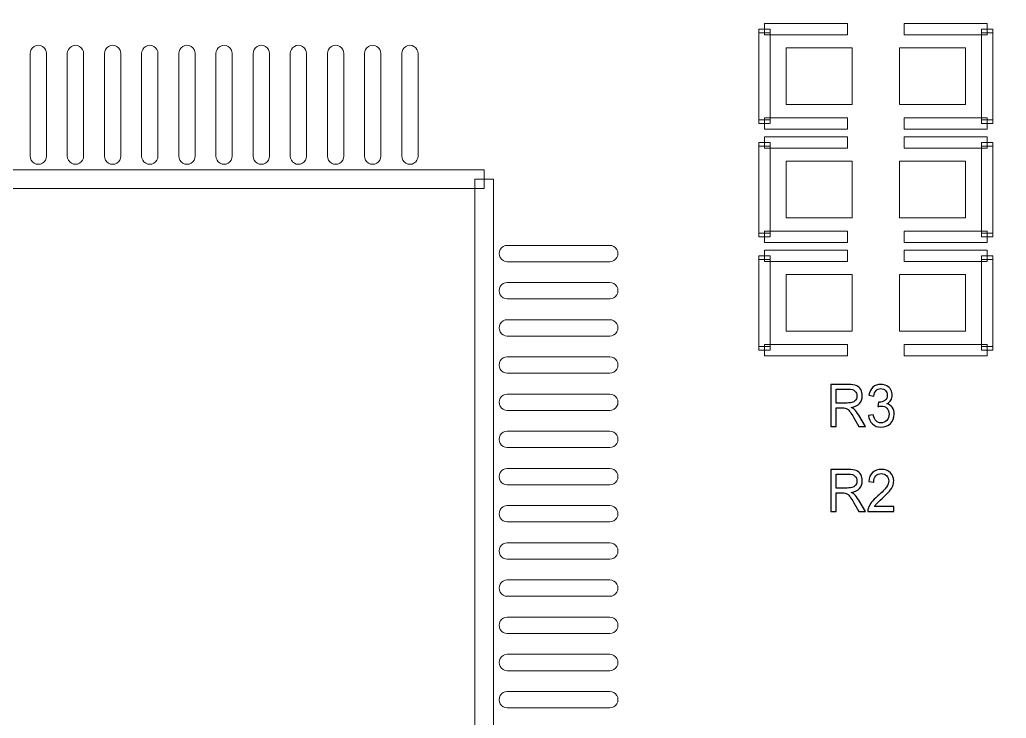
# Model space of a CAD drawing. Header units: millimetres. Extents: x -29.3 to 38.7, y -13.5 to 48.8.
# Drawn here: x -5.94 to 7.33, y 11.86 to 21.26 of the extents above; entities that cross this region are included whole.
import ezdxf

# ---------------------------------------------------------------- set-up
doc = ezdxf.new("R2010")
doc.units = ezdxf.units.MM
doc.header["$MEASUREMENT"] = 0
for name, color, linetype in [('BG_OUTLINE', 7, 'Continuous'), ('PG_SILKSCREEN_TOP', 7, 'Continuous'), ('PIN_TOP', 7, 'Continuous'), ('RD_SILKSCREEN_TOP', 7, 'Continuous')]:
    doc.layers.add(name, color=color, linetype=linetype)

msp = doc.modelspace()

# ---------------------------------------------------------------- linework, layer by layer
at = {"layer": 'BG_OUTLINE', "lineweight": 9}
msp.add_open_spline([(-29.3483, -13.5394), (-29.3483, -13.5394), (18.625, -13.5394), (18.625, -13.5394), (18.625, -13.5394), (18.625, -13.5394), (18.8256, -13.5394), (18.8256, -13.5394), (18.8256, -13.5394), (19.4323, -13.539), (20.014, -13.2977), (20.4427, -12.8684), (20.4427, -12.8684), (20.8714, -12.4392), (21.112, -11.8601), (21.1116, -11.2534), (21.1116, -11.2534), (21.1116, -11.2534), (21.1116, 35.2286), (21.1116, 35.2286), (21.1116, 35.2286), (21.1112, 35.8353), (20.8699, 36.4169), (20.4406, 36.8456), (20.4406, 36.8456), (20.0114, 37.2744), (19.4323, 37.515), (18.8256, 37.5146), (18.8256, 37.5146), (18.8256, 37.5146), (-29.3483, 37.5146), (-29.3483, 37.5146), (-29.3483, 37.5146), (-29.3483, 37.5146), (-29.3483, -13.5394), (-29.3483, -13.5394)], degree=3, knots=[0, 0, 0, 0, 0.1111111, 0.1111111, 0.1111111, 0.1111111, 0.2222222, 0.2222222, 0.2222222, 0.2222222, 0.3333333, 0.3333333, 0.3333333, 0.3333333, 0.4444444, 0.4444444, 0.4444444, 0.4444444, 0.5555556, 0.5555556, 0.5555556, 0.5555556, 0.6666667, 0.6666667, 0.6666667, 0.6666667, 0.7777778, 0.7777778, 0.7777778, 0.7777778, 0.8888889, 0.8888889, 0.8888889, 0.8888889, 1, 1, 1, 1], dxfattribs=at)
at = {"layer": 'PG_SILKSCREEN_TOP', "lineweight": 9}
for points in [[(4.1543, 21.0783), (4.1543, 21.0783), (4.0019, 21.0783), (4.0019, 21.0783), (4.0019, 21.0783), (4.0019, 21.0783), (4.0019, 21.1291), (4.0019, 21.1291), (4.0019, 21.1291), (4.0019, 21.1291), (4.1543, 21.1291), (4.1543, 21.1291), (4.1543, 21.1291), (4.1543, 21.1291), (4.1543, 21.0783), (4.1543, 21.0783)], [(4.0781, 21.0529), (4.0781, 21.0529), (4.0781, 21.2053), (4.0781, 21.2053), (4.0781, 21.2053), (4.0781, 21.2053), (5.1957, 21.2053), (5.1957, 21.2053), (5.1957, 21.2053), (5.1957, 21.2053), (5.1957, 21.0529), (5.1957, 21.0529), (5.1957, 21.0529), (5.1957, 21.0529), (4.0781, 21.0529), (4.0781, 21.0529)], [(7.0753, 21.2053), (7.0753, 21.2053), (7.0753, 21.0529), (7.0753, 21.0529), (7.0753, 21.0529), (7.0753, 21.0529), (5.9577, 21.0529), (5.9577, 21.0529), (5.9577, 21.0529), (5.9577, 21.0529), (5.9577, 21.2053), (5.9577, 21.2053), (5.9577, 21.2053), (5.9577, 21.2053), (7.0753, 21.2053), (7.0753, 21.2053)], [(7.1515, 21.0783), (7.1515, 21.0783), (6.9991, 21.0783), (6.9991, 21.0783), (6.9991, 21.0783), (6.9991, 21.0783), (6.9991, 21.1291), (6.9991, 21.1291), (6.9991, 21.1291), (6.9991, 21.1291), (7.1515, 21.1291), (7.1515, 21.1291), (7.1515, 21.1291), (7.1515, 21.1291), (7.1515, 21.0783), (7.1515, 21.0783)], [(4.1543, 19.9099), (4.1543, 19.9099), (4.0019, 19.9099), (4.0019, 19.9099), (4.0019, 19.9099), (4.0019, 19.9099), (4.0019, 21.0783), (4.0019, 21.0783), (4.0019, 21.0783), (4.0019, 21.0783), (4.1543, 21.0783), (4.1543, 21.0783), (4.1543, 21.0783), (4.1543, 21.0783), (4.1543, 19.9099), (4.1543, 19.9099)], [(7.1515, 19.9099), (7.1515, 19.9099), (6.9991, 19.9099), (6.9991, 19.9099), (6.9991, 19.9099), (6.9991, 19.9099), (6.9991, 21.0783), (6.9991, 21.0783), (6.9991, 21.0783), (6.9991, 21.0783), (7.1515, 21.0783), (7.1515, 21.0783), (7.1515, 21.0783), (7.1515, 21.0783), (7.1515, 19.9099), (7.1515, 19.9099)], [(5.1957, 19.9353), (5.1957, 19.9353), (5.1957, 19.7829), (5.1957, 19.7829), (5.1957, 19.7829), (5.1957, 19.7829), (4.0781, 19.7829), (4.0781, 19.7829), (4.0781, 19.7829), (4.0781, 19.7829), (4.0781, 19.9353), (4.0781, 19.9353), (4.0781, 19.9353), (4.0781, 19.9353), (5.1957, 19.9353), (5.1957, 19.9353)], [(5.9577, 19.7829), (5.9577, 19.7829), (5.9577, 19.9353), (5.9577, 19.9353), (5.9577, 19.9353), (5.9577, 19.9353), (7.0753, 19.9353), (7.0753, 19.9353), (7.0753, 19.9353), (7.0753, 19.9353), (7.0753, 19.7829), (7.0753, 19.7829), (7.0753, 19.7829), (7.0753, 19.7829), (5.9577, 19.7829), (5.9577, 19.7829)], [(4.1543, 19.8591), (4.1543, 19.8591), (4.0019, 19.8591), (4.0019, 19.8591), (4.0019, 19.8591), (4.0019, 19.8591), (4.0019, 19.9099), (4.0019, 19.9099), (4.0019, 19.9099), (4.0019, 19.9099), (4.1543, 19.9099), (4.1543, 19.9099), (4.1543, 19.9099), (4.1543, 19.9099), (4.1543, 19.8591), (4.1543, 19.8591)], [(7.1515, 19.8591), (7.1515, 19.8591), (6.9991, 19.8591), (6.9991, 19.8591), (6.9991, 19.8591), (6.9991, 19.8591), (6.9991, 19.9099), (6.9991, 19.9099), (6.9991, 19.9099), (6.9991, 19.9099), (7.1515, 19.9099), (7.1515, 19.9099), (7.1515, 19.9099), (7.1515, 19.9099), (7.1515, 19.8591), (7.1515, 19.8591)], [(4.0781, 19.5289), (4.0781, 19.5289), (4.0781, 19.6813), (4.0781, 19.6813), (4.0781, 19.6813), (4.0781, 19.6813), (5.1957, 19.6813), (5.1957, 19.6813), (5.1957, 19.6813), (5.1957, 19.6813), (5.1957, 19.5289), (5.1957, 19.5289), (5.1957, 19.5289), (5.1957, 19.5289), (4.0781, 19.5289), (4.0781, 19.5289)], [(7.0753, 19.6813), (7.0753, 19.6813), (7.0753, 19.5289), (7.0753, 19.5289), (7.0753, 19.5289), (7.0753, 19.5289), (5.9577, 19.5289), (5.9577, 19.5289), (5.9577, 19.5289), (5.9577, 19.5289), (5.9577, 19.6813), (5.9577, 19.6813), (5.9577, 19.6813), (5.9577, 19.6813), (7.0753, 19.6813), (7.0753, 19.6813)], [(4.1543, 19.5543), (4.1543, 19.5543), (4.0019, 19.5543), (4.0019, 19.5543), (4.0019, 19.5543), (4.0019, 19.5543), (4.0019, 19.6051), (4.0019, 19.6051), (4.0019, 19.6051), (4.0019, 19.6051), (4.1543, 19.6051), (4.1543, 19.6051), (4.1543, 19.6051), (4.1543, 19.6051), (4.1543, 19.5543), (4.1543, 19.5543)], [(4.1543, 18.3859), (4.1543, 18.3859), (4.0019, 18.3859), (4.0019, 18.3859), (4.0019, 18.3859), (4.0019, 18.3859), (4.0019, 19.5543), (4.0019, 19.5543), (4.0019, 19.5543), (4.0019, 19.5543), (4.1543, 19.5543), (4.1543, 19.5543), (4.1543, 19.5543), (4.1543, 19.5543), (4.1543, 18.3859), (4.1543, 18.3859)], [(7.1515, 19.5543), (7.1515, 19.5543), (6.9991, 19.5543), (6.9991, 19.5543), (6.9991, 19.5543), (6.9991, 19.5543), (6.9991, 19.6051), (6.9991, 19.6051), (6.9991, 19.6051), (6.9991, 19.6051), (7.1515, 19.6051), (7.1515, 19.6051), (7.1515, 19.6051), (7.1515, 19.6051), (7.1515, 19.5543), (7.1515, 19.5543)], [(7.1515, 18.3859), (7.1515, 18.3859), (6.9991, 18.3859), (6.9991, 18.3859), (6.9991, 18.3859), (6.9991, 18.3859), (6.9991, 19.5543), (6.9991, 19.5543), (6.9991, 19.5543), (6.9991, 19.5543), (7.1515, 19.5543), (7.1515, 19.5543), (7.1515, 19.5543), (7.1515, 19.5543), (7.1515, 18.3859), (7.1515, 18.3859)], [(-13.6915, 18.985), (-13.6915, 18.985), (-13.6915, 19.239), (-13.6915, 19.239), (-13.6915, 19.239), (-13.6915, 19.239), (0.3085, 19.239), (0.3085, 19.239), (0.3085, 19.239), (0.3085, 19.239), (0.3085, 18.985), (0.3085, 18.985), (0.3085, 18.985), (0.3085, 18.985), (-13.6915, 18.985), (-13.6915, 18.985)], [(0.1815, 19.112), (0.1815, 19.112), (0.4355, 19.112), (0.4355, 19.112), (0.4355, 19.112), (0.4355, 19.112), (0.4355, 5.1121), (0.4355, 5.1121), (0.4355, 5.1121), (0.4355, 5.1121), (0.1815, 5.1121), (0.1815, 5.1121), (0.1815, 5.1121), (0.1815, 5.1121), (0.1815, 19.112), (0.1815, 19.112)], [(4.1543, 18.3351), (4.1543, 18.3351), (4.0019, 18.3351), (4.0019, 18.3351), (4.0019, 18.3351), (4.0019, 18.3351), (4.0019, 18.3859), (4.0019, 18.3859), (4.0019, 18.3859), (4.0019, 18.3859), (4.1543, 18.3859), (4.1543, 18.3859), (4.1543, 18.3859), (4.1543, 18.3859), (4.1543, 18.3351), (4.1543, 18.3351)], [(5.1957, 18.4113), (5.1957, 18.4113), (5.1957, 18.2589), (5.1957, 18.2589), (5.1957, 18.2589), (5.1957, 18.2589), (4.0781, 18.2589), (4.0781, 18.2589), (4.0781, 18.2589), (4.0781, 18.2589), (4.0781, 18.4113), (4.0781, 18.4113), (4.0781, 18.4113), (4.0781, 18.4113), (5.1957, 18.4113), (5.1957, 18.4113)], [(5.9577, 18.2589), (5.9577, 18.2589), (5.9577, 18.4113), (5.9577, 18.4113), (5.9577, 18.4113), (5.9577, 18.4113), (7.0753, 18.4113), (7.0753, 18.4113), (7.0753, 18.4113), (7.0753, 18.4113), (7.0753, 18.2589), (7.0753, 18.2589), (7.0753, 18.2589), (7.0753, 18.2589), (5.9577, 18.2589), (5.9577, 18.2589)], [(7.1515, 18.3351), (7.1515, 18.3351), (6.9991, 18.3351), (6.9991, 18.3351), (6.9991, 18.3351), (6.9991, 18.3351), (6.9991, 18.3859), (6.9991, 18.3859), (6.9991, 18.3859), (6.9991, 18.3859), (7.1515, 18.3859), (7.1515, 18.3859), (7.1515, 18.3859), (7.1515, 18.3859), (7.1515, 18.3351), (7.1515, 18.3351)], [(4.1543, 18.0303), (4.1543, 18.0303), (4.0019, 18.0303), (4.0019, 18.0303), (4.0019, 18.0303), (4.0019, 18.0303), (4.0019, 18.0811), (4.0019, 18.0811), (4.0019, 18.0811), (4.0019, 18.0811), (4.1543, 18.0811), (4.1543, 18.0811), (4.1543, 18.0811), (4.1543, 18.0811), (4.1543, 18.0303), (4.1543, 18.0303)], [(4.0781, 18.0049), (4.0781, 18.0049), (4.0781, 18.1573), (4.0781, 18.1573), (4.0781, 18.1573), (4.0781, 18.1573), (5.1957, 18.1573), (5.1957, 18.1573), (5.1957, 18.1573), (5.1957, 18.1573), (5.1957, 18.0049), (5.1957, 18.0049), (5.1957, 18.0049), (5.1957, 18.0049), (4.0781, 18.0049), (4.0781, 18.0049)], [(7.0753, 18.1573), (7.0753, 18.1573), (7.0753, 18.0049), (7.0753, 18.0049), (7.0753, 18.0049), (7.0753, 18.0049), (5.9577, 18.0049), (5.9577, 18.0049), (5.9577, 18.0049), (5.9577, 18.0049), (5.9577, 18.1573), (5.9577, 18.1573), (5.9577, 18.1573), (5.9577, 18.1573), (7.0753, 18.1573), (7.0753, 18.1573)], [(7.1515, 18.0303), (7.1515, 18.0303), (6.9991, 18.0303), (6.9991, 18.0303), (6.9991, 18.0303), (6.9991, 18.0303), (6.9991, 18.0811), (6.9991, 18.0811), (6.9991, 18.0811), (6.9991, 18.0811), (7.1515, 18.0811), (7.1515, 18.0811), (7.1515, 18.0811), (7.1515, 18.0811), (7.1515, 18.0303), (7.1515, 18.0303)], [(4.1543, 16.8619), (4.1543, 16.8619), (4.0019, 16.8619), (4.0019, 16.8619), (4.0019, 16.8619), (4.0019, 16.8619), (4.0019, 18.0303), (4.0019, 18.0303), (4.0019, 18.0303), (4.0019, 18.0303), (4.1543, 18.0303), (4.1543, 18.0303), (4.1543, 18.0303), (4.1543, 18.0303), (4.1543, 16.8619), (4.1543, 16.8619)], [(7.1515, 16.8619), (7.1515, 16.8619), (6.9991, 16.8619), (6.9991, 16.8619), (6.9991, 16.8619), (6.9991, 16.8619), (6.9991, 18.0303), (6.9991, 18.0303), (6.9991, 18.0303), (6.9991, 18.0303), (7.1515, 18.0303), (7.1515, 18.0303), (7.1515, 18.0303), (7.1515, 18.0303), (7.1515, 16.8619), (7.1515, 16.8619)], [(4.1543, 16.8111), (4.1543, 16.8111), (4.0019, 16.8111), (4.0019, 16.8111), (4.0019, 16.8111), (4.0019, 16.8111), (4.0019, 16.8619), (4.0019, 16.8619), (4.0019, 16.8619), (4.0019, 16.8619), (4.1543, 16.8619), (4.1543, 16.8619), (4.1543, 16.8619), (4.1543, 16.8619), (4.1543, 16.8111), (4.1543, 16.8111)], [(5.1957, 16.8873), (5.1957, 16.8873), (5.1957, 16.7349), (5.1957, 16.7349), (5.1957, 16.7349), (5.1957, 16.7349), (4.0781, 16.7349), (4.0781, 16.7349), (4.0781, 16.7349), (4.0781, 16.7349), (4.0781, 16.8873), (4.0781, 16.8873), (4.0781, 16.8873), (4.0781, 16.8873), (5.1957, 16.8873), (5.1957, 16.8873)], [(5.9577, 16.7349), (5.9577, 16.7349), (5.9577, 16.8873), (5.9577, 16.8873), (5.9577, 16.8873), (5.9577, 16.8873), (7.0753, 16.8873), (7.0753, 16.8873), (7.0753, 16.8873), (7.0753, 16.8873), (7.0753, 16.7349), (7.0753, 16.7349), (7.0753, 16.7349), (7.0753, 16.7349), (5.9577, 16.7349), (5.9577, 16.7349)], [(7.1515, 16.8111), (7.1515, 16.8111), (6.9991, 16.8111), (6.9991, 16.8111), (6.9991, 16.8111), (6.9991, 16.8111), (6.9991, 16.8619), (6.9991, 16.8619), (6.9991, 16.8619), (6.9991, 16.8619), (7.1515, 16.8619), (7.1515, 16.8619), (7.1515, 16.8619), (7.1515, 16.8619), (7.1515, 16.8111), (7.1515, 16.8111)]]:
    msp.add_open_spline(points, degree=3, knots=[0, 0, 0, 0, 0.25, 0.25, 0.25, 0.25, 0.5, 0.5, 0.5, 0.5, 0.75, 0.75, 0.75, 0.75, 1, 1, 1, 1], dxfattribs=at)
at = {"layer": 'PIN_TOP', "lineweight": 9}
for points, knots in [([(-5.5815, 20.802), (-5.5815, 20.802), (-5.5815, 19.4221), (-5.5815, 19.4221), (-5.5815, 19.4221), (-5.5815, 19.3828), (-5.6025, 19.3465), (-5.6365, 19.3268), (-5.6365, 19.3268), (-5.6705, 19.3072), (-5.7124, 19.3072), (-5.7465, 19.3268), (-5.7465, 19.3268), (-5.7805, 19.3465), (-5.8015, 19.3828), (-5.8015, 19.4221), (-5.8015, 19.4221), (-5.8015, 19.4221), (-5.8015, 20.802), (-5.8015, 20.802), (-5.8015, 20.802), (-5.8015, 20.8413), (-5.7805, 20.8776), (-5.7465, 20.8973), (-5.7465, 20.8973), (-5.7124, 20.9169), (-5.6705, 20.9169), (-5.6365, 20.8973), (-5.6365, 20.8973), (-5.6025, 20.8776), (-5.5815, 20.8413), (-5.5815, 20.802)], [0, 0, 0, 0, 0.125, 0.125, 0.125, 0.125, 0.25, 0.25, 0.25, 0.25, 0.375, 0.375, 0.375, 0.375, 0.5, 0.5, 0.5, 0.5, 0.625, 0.625, 0.625, 0.625, 0.75, 0.75, 0.75, 0.75, 0.875, 0.875, 0.875, 0.875, 1, 1, 1, 1]), ([(-5.0816, 20.802), (-5.0816, 20.802), (-5.0816, 19.4221), (-5.0816, 19.4221), (-5.0816, 19.4221), (-5.0816, 19.3828), (-5.1026, 19.3465), (-5.1366, 19.3268), (-5.1366, 19.3268), (-5.1706, 19.3072), (-5.2126, 19.3072), (-5.2466, 19.3268), (-5.2466, 19.3268), (-5.2806, 19.3465), (-5.3016, 19.3828), (-5.3016, 19.4221), (-5.3016, 19.4221), (-5.3016, 19.4221), (-5.3016, 20.802), (-5.3016, 20.802), (-5.3016, 20.802), (-5.3016, 20.8413), (-5.2806, 20.8776), (-5.2466, 20.8973), (-5.2466, 20.8973), (-5.2126, 20.9169), (-5.1706, 20.9169), (-5.1366, 20.8973), (-5.1366, 20.8973), (-5.1026, 20.8776), (-5.0816, 20.8413), (-5.0816, 20.802)], [0, 0, 0, 0, 0.125, 0.125, 0.125, 0.125, 0.25, 0.25, 0.25, 0.25, 0.375, 0.375, 0.375, 0.375, 0.5, 0.5, 0.5, 0.5, 0.625, 0.625, 0.625, 0.625, 0.75, 0.75, 0.75, 0.75, 0.875, 0.875, 0.875, 0.875, 1, 1, 1, 1]), ([(-4.5815, 20.802), (-4.5815, 20.802), (-4.5815, 19.4221), (-4.5815, 19.4221), (-4.5815, 19.4221), (-4.5815, 19.3828), (-4.6025, 19.3465), (-4.6365, 19.3268), (-4.6365, 19.3268), (-4.6705, 19.3072), (-4.7124, 19.3072), (-4.7465, 19.3268), (-4.7465, 19.3268), (-4.7805, 19.3465), (-4.8015, 19.3828), (-4.8015, 19.4221), (-4.8015, 19.4221), (-4.8015, 19.4221), (-4.8015, 20.802), (-4.8015, 20.802), (-4.8015, 20.802), (-4.8015, 20.8413), (-4.7805, 20.8776), (-4.7465, 20.8973), (-4.7465, 20.8973), (-4.7124, 20.9169), (-4.6705, 20.9169), (-4.6365, 20.8973), (-4.6365, 20.8973), (-4.6025, 20.8776), (-4.5815, 20.8413), (-4.5815, 20.802)], [0, 0, 0, 0, 0.125, 0.125, 0.125, 0.125, 0.25, 0.25, 0.25, 0.25, 0.375, 0.375, 0.375, 0.375, 0.5, 0.5, 0.5, 0.5, 0.625, 0.625, 0.625, 0.625, 0.75, 0.75, 0.75, 0.75, 0.875, 0.875, 0.875, 0.875, 1, 1, 1, 1]), ([(-4.0816, 20.802), (-4.0816, 20.802), (-4.0816, 19.4221), (-4.0816, 19.4221), (-4.0816, 19.4221), (-4.0816, 19.3828), (-4.1026, 19.3465), (-4.1366, 19.3268), (-4.1366, 19.3268), (-4.1706, 19.3072), (-4.2126, 19.3072), (-4.2466, 19.3268), (-4.2466, 19.3268), (-4.2806, 19.3465), (-4.3016, 19.3828), (-4.3016, 19.4221), (-4.3016, 19.4221), (-4.3016, 19.4221), (-4.3016, 20.802), (-4.3016, 20.802), (-4.3016, 20.802), (-4.3016, 20.8413), (-4.2806, 20.8776), (-4.2466, 20.8973), (-4.2466, 20.8973), (-4.2126, 20.9169), (-4.1706, 20.9169), (-4.1366, 20.8973), (-4.1366, 20.8973), (-4.1026, 20.8776), (-4.0816, 20.8413), (-4.0816, 20.802)], [0, 0, 0, 0, 0.125, 0.125, 0.125, 0.125, 0.25, 0.25, 0.25, 0.25, 0.375, 0.375, 0.375, 0.375, 0.5, 0.5, 0.5, 0.5, 0.625, 0.625, 0.625, 0.625, 0.75, 0.75, 0.75, 0.75, 0.875, 0.875, 0.875, 0.875, 1, 1, 1, 1]), ([(-3.5815, 20.802), (-3.5815, 20.802), (-3.5815, 19.4221), (-3.5815, 19.4221), (-3.5815, 19.4221), (-3.5815, 19.3828), (-3.6025, 19.3465), (-3.6365, 19.3268), (-3.6365, 19.3268), (-3.6705, 19.3072), (-3.7124, 19.3072), (-3.7465, 19.3268), (-3.7465, 19.3268), (-3.7805, 19.3465), (-3.8015, 19.3828), (-3.8015, 19.4221), (-3.8015, 19.4221), (-3.8015, 19.4221), (-3.8015, 20.802), (-3.8015, 20.802), (-3.8015, 20.802), (-3.8015, 20.8413), (-3.7805, 20.8776), (-3.7465, 20.8973), (-3.7465, 20.8973), (-3.7124, 20.9169), (-3.6705, 20.9169), (-3.6365, 20.8973), (-3.6365, 20.8973), (-3.6025, 20.8776), (-3.5815, 20.8413), (-3.5815, 20.802)], [0, 0, 0, 0, 0.125, 0.125, 0.125, 0.125, 0.25, 0.25, 0.25, 0.25, 0.375, 0.375, 0.375, 0.375, 0.5, 0.5, 0.5, 0.5, 0.625, 0.625, 0.625, 0.625, 0.75, 0.75, 0.75, 0.75, 0.875, 0.875, 0.875, 0.875, 1, 1, 1, 1]), ([(-3.0816, 20.802), (-3.0816, 20.802), (-3.0816, 19.4221), (-3.0816, 19.4221), (-3.0816, 19.4221), (-3.0816, 19.3828), (-3.1026, 19.3465), (-3.1366, 19.3268), (-3.1366, 19.3268), (-3.1706, 19.3072), (-3.2126, 19.3072), (-3.2466, 19.3268), (-3.2466, 19.3268), (-3.2806, 19.3465), (-3.3016, 19.3828), (-3.3016, 19.4221), (-3.3016, 19.4221), (-3.3016, 19.4221), (-3.3016, 20.802), (-3.3016, 20.802), (-3.3016, 20.802), (-3.3016, 20.8413), (-3.2806, 20.8776), (-3.2466, 20.8973), (-3.2466, 20.8973), (-3.2126, 20.9169), (-3.1706, 20.9169), (-3.1366, 20.8973), (-3.1366, 20.8973), (-3.1026, 20.8776), (-3.0816, 20.8413), (-3.0816, 20.802)], [0, 0, 0, 0, 0.125, 0.125, 0.125, 0.125, 0.25, 0.25, 0.25, 0.25, 0.375, 0.375, 0.375, 0.375, 0.5, 0.5, 0.5, 0.5, 0.625, 0.625, 0.625, 0.625, 0.75, 0.75, 0.75, 0.75, 0.875, 0.875, 0.875, 0.875, 1, 1, 1, 1]), ([(-2.5815, 20.802), (-2.5815, 20.802), (-2.5815, 19.4221), (-2.5815, 19.4221), (-2.5815, 19.4221), (-2.5815, 19.3828), (-2.6025, 19.3465), (-2.6365, 19.3268), (-2.6365, 19.3268), (-2.6705, 19.3072), (-2.7124, 19.3072), (-2.7465, 19.3268), (-2.7465, 19.3268), (-2.7805, 19.3465), (-2.8015, 19.3828), (-2.8015, 19.4221), (-2.8015, 19.4221), (-2.8015, 19.4221), (-2.8015, 20.802), (-2.8015, 20.802), (-2.8015, 20.802), (-2.8015, 20.8413), (-2.7805, 20.8776), (-2.7465, 20.8973), (-2.7465, 20.8973), (-2.7124, 20.9169), (-2.6705, 20.9169), (-2.6365, 20.8973), (-2.6365, 20.8973), (-2.6025, 20.8776), (-2.5815, 20.8413), (-2.5815, 20.802)], [0, 0, 0, 0, 0.125, 0.125, 0.125, 0.125, 0.25, 0.25, 0.25, 0.25, 0.375, 0.375, 0.375, 0.375, 0.5, 0.5, 0.5, 0.5, 0.625, 0.625, 0.625, 0.625, 0.75, 0.75, 0.75, 0.75, 0.875, 0.875, 0.875, 0.875, 1, 1, 1, 1]), ([(-2.0816, 20.802), (-2.0816, 20.802), (-2.0816, 19.4221), (-2.0816, 19.4221), (-2.0816, 19.4221), (-2.0816, 19.3828), (-2.1026, 19.3465), (-2.1366, 19.3268), (-2.1366, 19.3268), (-2.1706, 19.3072), (-2.2126, 19.3072), (-2.2466, 19.3268), (-2.2466, 19.3268), (-2.2806, 19.3465), (-2.3016, 19.3828), (-2.3016, 19.4221), (-2.3016, 19.4221), (-2.3016, 19.4221), (-2.3016, 20.802), (-2.3016, 20.802), (-2.3016, 20.802), (-2.3016, 20.8413), (-2.2806, 20.8776), (-2.2466, 20.8973), (-2.2466, 20.8973), (-2.2126, 20.9169), (-2.1706, 20.9169), (-2.1366, 20.8973), (-2.1366, 20.8973), (-2.1026, 20.8776), (-2.0816, 20.8413), (-2.0816, 20.802)], [0, 0, 0, 0, 0.125, 0.125, 0.125, 0.125, 0.25, 0.25, 0.25, 0.25, 0.375, 0.375, 0.375, 0.375, 0.5, 0.5, 0.5, 0.5, 0.625, 0.625, 0.625, 0.625, 0.75, 0.75, 0.75, 0.75, 0.875, 0.875, 0.875, 0.875, 1, 1, 1, 1]), ([(-1.5815, 20.802), (-1.5815, 20.802), (-1.5815, 19.4221), (-1.5815, 19.4221), (-1.5815, 19.4221), (-1.5815, 19.3828), (-1.6025, 19.3465), (-1.6365, 19.3268), (-1.6365, 19.3268), (-1.6705, 19.3072), (-1.7124, 19.3072), (-1.7465, 19.3268), (-1.7465, 19.3268), (-1.7805, 19.3465), (-1.8015, 19.3828), (-1.8015, 19.4221), (-1.8015, 19.4221), (-1.8015, 19.4221), (-1.8015, 20.802), (-1.8015, 20.802), (-1.8015, 20.802), (-1.8015, 20.8413), (-1.7805, 20.8776), (-1.7465, 20.8973), (-1.7465, 20.8973), (-1.7124, 20.9169), (-1.6705, 20.9169), (-1.6365, 20.8973), (-1.6365, 20.8973), (-1.6025, 20.8776), (-1.5815, 20.8413), (-1.5815, 20.802)], [0, 0, 0, 0, 0.125, 0.125, 0.125, 0.125, 0.25, 0.25, 0.25, 0.25, 0.375, 0.375, 0.375, 0.375, 0.5, 0.5, 0.5, 0.5, 0.625, 0.625, 0.625, 0.625, 0.75, 0.75, 0.75, 0.75, 0.875, 0.875, 0.875, 0.875, 1, 1, 1, 1]), ([(-1.0816, 20.802), (-1.0816, 20.802), (-1.0816, 19.4221), (-1.0816, 19.4221), (-1.0816, 19.4221), (-1.0816, 19.3828), (-1.1026, 19.3465), (-1.1366, 19.3268), (-1.1366, 19.3268), (-1.1706, 19.3072), (-1.2126, 19.3072), (-1.2466, 19.3268), (-1.2466, 19.3268), (-1.2806, 19.3465), (-1.3016, 19.3828), (-1.3016, 19.4221), (-1.3016, 19.4221), (-1.3016, 19.4221), (-1.3016, 20.802), (-1.3016, 20.802), (-1.3016, 20.802), (-1.3016, 20.8413), (-1.2806, 20.8776), (-1.2466, 20.8973), (-1.2466, 20.8973), (-1.2126, 20.9169), (-1.1706, 20.9169), (-1.1366, 20.8973), (-1.1366, 20.8973), (-1.1026, 20.8776), (-1.0816, 20.8413), (-1.0816, 20.802)], [0, 0, 0, 0, 0.125, 0.125, 0.125, 0.125, 0.25, 0.25, 0.25, 0.25, 0.375, 0.375, 0.375, 0.375, 0.5, 0.5, 0.5, 0.5, 0.625, 0.625, 0.625, 0.625, 0.75, 0.75, 0.75, 0.75, 0.875, 0.875, 0.875, 0.875, 1, 1, 1, 1]), ([(-0.5815, 20.802), (-0.5815, 20.802), (-0.5815, 19.4221), (-0.5815, 19.4221), (-0.5815, 19.4221), (-0.5815, 19.3828), (-0.6025, 19.3465), (-0.6365, 19.3268), (-0.6365, 19.3268), (-0.6705, 19.3072), (-0.7124, 19.3072), (-0.7465, 19.3268), (-0.7465, 19.3268), (-0.7805, 19.3465), (-0.8015, 19.3828), (-0.8015, 19.4221), (-0.8015, 19.4221), (-0.8015, 19.4221), (-0.8015, 20.802), (-0.8015, 20.802), (-0.8015, 20.802), (-0.8015, 20.8413), (-0.7805, 20.8776), (-0.7465, 20.8973), (-0.7465, 20.8973), (-0.7124, 20.9169), (-0.6705, 20.9169), (-0.6365, 20.8973), (-0.6365, 20.8973), (-0.6025, 20.8776), (-0.5815, 20.8413), (-0.5815, 20.802)], [0, 0, 0, 0, 0.125, 0.125, 0.125, 0.125, 0.25, 0.25, 0.25, 0.25, 0.375, 0.375, 0.375, 0.375, 0.5, 0.5, 0.5, 0.5, 0.625, 0.625, 0.625, 0.625, 0.75, 0.75, 0.75, 0.75, 0.875, 0.875, 0.875, 0.875, 1, 1, 1, 1]), ([(4.3702, 20.1166), (4.3702, 20.1166), (4.3702, 20.8786), (4.3702, 20.8786), (4.3702, 20.8786), (4.3702, 20.8786), (5.2592, 20.8786), (5.2592, 20.8786), (5.2592, 20.8786), (5.2592, 20.8786), (5.2592, 20.1166), (5.2592, 20.1166), (5.2592, 20.1166), (5.2592, 20.1166), (4.3702, 20.1166), (4.3702, 20.1166)], [0, 0, 0, 0, 0.25, 0.25, 0.25, 0.25, 0.5, 0.5, 0.5, 0.5, 0.75, 0.75, 0.75, 0.75, 1, 1, 1, 1]), ([(5.8942, 20.1166), (5.8942, 20.1166), (5.8942, 20.8786), (5.8942, 20.8786), (5.8942, 20.8786), (5.8942, 20.8786), (6.7832, 20.8786), (6.7832, 20.8786), (6.7832, 20.8786), (6.7832, 20.8786), (6.7832, 20.1166), (6.7832, 20.1166), (6.7832, 20.1166), (6.7832, 20.1166), (5.8942, 20.1166), (5.8942, 20.1166)], [0, 0, 0, 0, 0.25, 0.25, 0.25, 0.25, 0.5, 0.5, 0.5, 0.5, 0.75, 0.75, 0.75, 0.75, 1, 1, 1, 1]), ([(4.3702, 18.5926), (4.3702, 18.5926), (4.3702, 19.3546), (4.3702, 19.3546), (4.3702, 19.3546), (4.3702, 19.3546), (5.2592, 19.3546), (5.2592, 19.3546), (5.2592, 19.3546), (5.2592, 19.3546), (5.2592, 18.5926), (5.2592, 18.5926), (5.2592, 18.5926), (5.2592, 18.5926), (4.3702, 18.5926), (4.3702, 18.5926)], [0, 0, 0, 0, 0.25, 0.25, 0.25, 0.25, 0.5, 0.5, 0.5, 0.5, 0.75, 0.75, 0.75, 0.75, 1, 1, 1, 1]), ([(5.8942, 18.5926), (5.8942, 18.5926), (5.8942, 19.3546), (5.8942, 19.3546), (5.8942, 19.3546), (5.8942, 19.3546), (6.7832, 19.3546), (6.7832, 19.3546), (6.7832, 19.3546), (6.7832, 19.3546), (6.7832, 18.5926), (6.7832, 18.5926), (6.7832, 18.5926), (6.7832, 18.5926), (5.8942, 18.5926), (5.8942, 18.5926)], [0, 0, 0, 0, 0.25, 0.25, 0.25, 0.25, 0.5, 0.5, 0.5, 0.5, 0.75, 0.75, 0.75, 0.75, 1, 1, 1, 1]), ([(0.6185, 18.222), (0.6185, 18.222), (1.9985, 18.222), (1.9985, 18.222), (1.9985, 18.222), (2.0378, 18.222), (2.0741, 18.2011), (2.0937, 18.167), (2.0937, 18.167), (2.1134, 18.133), (2.1134, 18.0911), (2.0937, 18.0571), (2.0937, 18.0571), (2.0741, 18.023), (2.0378, 18.0021), (1.9985, 18.0021), (1.9985, 18.0021), (1.9985, 18.0021), (0.6185, 18.0021), (0.6185, 18.0021), (0.6185, 18.0021), (0.5792, 18.0021), (0.5429, 18.023), (0.5233, 18.0571), (0.5233, 18.0571), (0.5036, 18.0911), (0.5036, 18.133), (0.5233, 18.167), (0.5233, 18.167), (0.5429, 18.2011), (0.5792, 18.222), (0.6185, 18.222)], [0, 0, 0, 0, 0.125, 0.125, 0.125, 0.125, 0.25, 0.25, 0.25, 0.25, 0.375, 0.375, 0.375, 0.375, 0.5, 0.5, 0.5, 0.5, 0.625, 0.625, 0.625, 0.625, 0.75, 0.75, 0.75, 0.75, 0.875, 0.875, 0.875, 0.875, 1, 1, 1, 1]), ([(4.3702, 17.0686), (4.3702, 17.0686), (4.3702, 17.8306), (4.3702, 17.8306), (4.3702, 17.8306), (4.3702, 17.8306), (5.2592, 17.8306), (5.2592, 17.8306), (5.2592, 17.8306), (5.2592, 17.8306), (5.2592, 17.0686), (5.2592, 17.0686), (5.2592, 17.0686), (5.2592, 17.0686), (4.3702, 17.0686), (4.3702, 17.0686)], [0, 0, 0, 0, 0.25, 0.25, 0.25, 0.25, 0.5, 0.5, 0.5, 0.5, 0.75, 0.75, 0.75, 0.75, 1, 1, 1, 1]), ([(5.8942, 17.0686), (5.8942, 17.0686), (5.8942, 17.8306), (5.8942, 17.8306), (5.8942, 17.8306), (5.8942, 17.8306), (6.7832, 17.8306), (6.7832, 17.8306), (6.7832, 17.8306), (6.7832, 17.8306), (6.7832, 17.0686), (6.7832, 17.0686), (6.7832, 17.0686), (6.7832, 17.0686), (5.8942, 17.0686), (5.8942, 17.0686)], [0, 0, 0, 0, 0.25, 0.25, 0.25, 0.25, 0.5, 0.5, 0.5, 0.5, 0.75, 0.75, 0.75, 0.75, 1, 1, 1, 1]), ([(0.6185, 17.7222), (0.6185, 17.7222), (1.9985, 17.7222), (1.9985, 17.7222), (1.9985, 17.7222), (2.0378, 17.7222), (2.0741, 17.7012), (2.0937, 17.6672), (2.0937, 17.6672), (2.1134, 17.6331), (2.1134, 17.5912), (2.0937, 17.5572), (2.0937, 17.5572), (2.0741, 17.5232), (2.0378, 17.5022), (1.9985, 17.5022), (1.9985, 17.5022), (1.9985, 17.5022), (0.6185, 17.5022), (0.6185, 17.5022), (0.6185, 17.5022), (0.5792, 17.5022), (0.5429, 17.5232), (0.5233, 17.5572), (0.5233, 17.5572), (0.5036, 17.5912), (0.5036, 17.6331), (0.5233, 17.6672), (0.5233, 17.6672), (0.5429, 17.7012), (0.5792, 17.7222), (0.6185, 17.7222)], [0, 0, 0, 0, 0.125, 0.125, 0.125, 0.125, 0.25, 0.25, 0.25, 0.25, 0.375, 0.375, 0.375, 0.375, 0.5, 0.5, 0.5, 0.5, 0.625, 0.625, 0.625, 0.625, 0.75, 0.75, 0.75, 0.75, 0.875, 0.875, 0.875, 0.875, 1, 1, 1, 1]), ([(0.6185, 17.222), (0.6185, 17.222), (1.9985, 17.222), (1.9985, 17.222), (1.9985, 17.222), (2.0378, 17.222), (2.0741, 17.2011), (2.0937, 17.167), (2.0937, 17.167), (2.1134, 17.133), (2.1134, 17.0911), (2.0937, 17.0571), (2.0937, 17.0571), (2.0741, 17.023), (2.0378, 17.0021), (1.9985, 17.0021), (1.9985, 17.0021), (1.9985, 17.0021), (0.6185, 17.0021), (0.6185, 17.0021), (0.6185, 17.0021), (0.5792, 17.0021), (0.5429, 17.023), (0.5233, 17.0571), (0.5233, 17.0571), (0.5036, 17.0911), (0.5036, 17.133), (0.5233, 17.167), (0.5233, 17.167), (0.5429, 17.2011), (0.5792, 17.222), (0.6185, 17.222)], [0, 0, 0, 0, 0.125, 0.125, 0.125, 0.125, 0.25, 0.25, 0.25, 0.25, 0.375, 0.375, 0.375, 0.375, 0.5, 0.5, 0.5, 0.5, 0.625, 0.625, 0.625, 0.625, 0.75, 0.75, 0.75, 0.75, 0.875, 0.875, 0.875, 0.875, 1, 1, 1, 1]), ([(0.6185, 16.7222), (0.6185, 16.7222), (1.9985, 16.7222), (1.9985, 16.7222), (1.9985, 16.7222), (2.0378, 16.7222), (2.0741, 16.7012), (2.0937, 16.6672), (2.0937, 16.6672), (2.1134, 16.6331), (2.1134, 16.5912), (2.0937, 16.5572), (2.0937, 16.5572), (2.0741, 16.5232), (2.0378, 16.5022), (1.9985, 16.5022), (1.9985, 16.5022), (1.9985, 16.5022), (0.6185, 16.5022), (0.6185, 16.5022), (0.6185, 16.5022), (0.5792, 16.5022), (0.5429, 16.5232), (0.5233, 16.5572), (0.5233, 16.5572), (0.5036, 16.5912), (0.5036, 16.6331), (0.5233, 16.6672), (0.5233, 16.6672), (0.5429, 16.7012), (0.5792, 16.7222), (0.6185, 16.7222)], [0, 0, 0, 0, 0.125, 0.125, 0.125, 0.125, 0.25, 0.25, 0.25, 0.25, 0.375, 0.375, 0.375, 0.375, 0.5, 0.5, 0.5, 0.5, 0.625, 0.625, 0.625, 0.625, 0.75, 0.75, 0.75, 0.75, 0.875, 0.875, 0.875, 0.875, 1, 1, 1, 1]), ([(0.6185, 16.222), (0.6185, 16.222), (1.9985, 16.222), (1.9985, 16.222), (1.9985, 16.222), (2.0378, 16.222), (2.0741, 16.2011), (2.0937, 16.167), (2.0937, 16.167), (2.1134, 16.133), (2.1134, 16.0911), (2.0937, 16.0571), (2.0937, 16.0571), (2.0741, 16.023), (2.0378, 16.0021), (1.9985, 16.0021), (1.9985, 16.0021), (1.9985, 16.0021), (0.6185, 16.0021), (0.6185, 16.0021), (0.6185, 16.0021), (0.5792, 16.0021), (0.5429, 16.023), (0.5233, 16.0571), (0.5233, 16.0571), (0.5036, 16.0911), (0.5036, 16.133), (0.5233, 16.167), (0.5233, 16.167), (0.5429, 16.2011), (0.5792, 16.222), (0.6185, 16.222)], [0, 0, 0, 0, 0.125, 0.125, 0.125, 0.125, 0.25, 0.25, 0.25, 0.25, 0.375, 0.375, 0.375, 0.375, 0.5, 0.5, 0.5, 0.5, 0.625, 0.625, 0.625, 0.625, 0.75, 0.75, 0.75, 0.75, 0.875, 0.875, 0.875, 0.875, 1, 1, 1, 1]), ([(0.6185, 15.7222), (0.6185, 15.7222), (1.9985, 15.7222), (1.9985, 15.7222), (1.9985, 15.7222), (2.0378, 15.7222), (2.0741, 15.7012), (2.0937, 15.6672), (2.0937, 15.6672), (2.1134, 15.6331), (2.1134, 15.5912), (2.0937, 15.5572), (2.0937, 15.5572), (2.0741, 15.5232), (2.0378, 15.5022), (1.9985, 15.5022), (1.9985, 15.5022), (1.9985, 15.5022), (0.6185, 15.5022), (0.6185, 15.5022), (0.6185, 15.5022), (0.5792, 15.5022), (0.5429, 15.5232), (0.5233, 15.5572), (0.5233, 15.5572), (0.5036, 15.5912), (0.5036, 15.6331), (0.5233, 15.6672), (0.5233, 15.6672), (0.5429, 15.7012), (0.5792, 15.7222), (0.6185, 15.7222)], [0, 0, 0, 0, 0.125, 0.125, 0.125, 0.125, 0.25, 0.25, 0.25, 0.25, 0.375, 0.375, 0.375, 0.375, 0.5, 0.5, 0.5, 0.5, 0.625, 0.625, 0.625, 0.625, 0.75, 0.75, 0.75, 0.75, 0.875, 0.875, 0.875, 0.875, 1, 1, 1, 1]), ([(0.6185, 15.222), (0.6185, 15.222), (1.9985, 15.222), (1.9985, 15.222), (1.9985, 15.222), (2.0378, 15.222), (2.0741, 15.2011), (2.0937, 15.167), (2.0937, 15.167), (2.1134, 15.133), (2.1134, 15.0911), (2.0937, 15.0571), (2.0937, 15.0571), (2.0741, 15.023), (2.0378, 15.0021), (1.9985, 15.0021), (1.9985, 15.0021), (1.9985, 15.0021), (0.6185, 15.0021), (0.6185, 15.0021), (0.6185, 15.0021), (0.5792, 15.0021), (0.5429, 15.023), (0.5233, 15.0571), (0.5233, 15.0571), (0.5036, 15.0911), (0.5036, 15.133), (0.5233, 15.167), (0.5233, 15.167), (0.5429, 15.2011), (0.5792, 15.222), (0.6185, 15.222)], [0, 0, 0, 0, 0.125, 0.125, 0.125, 0.125, 0.25, 0.25, 0.25, 0.25, 0.375, 0.375, 0.375, 0.375, 0.5, 0.5, 0.5, 0.5, 0.625, 0.625, 0.625, 0.625, 0.75, 0.75, 0.75, 0.75, 0.875, 0.875, 0.875, 0.875, 1, 1, 1, 1]), ([(0.6185, 14.7222), (0.6185, 14.7222), (1.9985, 14.7222), (1.9985, 14.7222), (1.9985, 14.7222), (2.0378, 14.7222), (2.0741, 14.7012), (2.0937, 14.6672), (2.0937, 14.6672), (2.1134, 14.6331), (2.1134, 14.5912), (2.0937, 14.5572), (2.0937, 14.5572), (2.0741, 14.5232), (2.0378, 14.5022), (1.9985, 14.5022), (1.9985, 14.5022), (1.9985, 14.5022), (0.6185, 14.5022), (0.6185, 14.5022), (0.6185, 14.5022), (0.5792, 14.5022), (0.5429, 14.5232), (0.5233, 14.5572), (0.5233, 14.5572), (0.5036, 14.5912), (0.5036, 14.6331), (0.5233, 14.6672), (0.5233, 14.6672), (0.5429, 14.7012), (0.5792, 14.7222), (0.6185, 14.7222)], [0, 0, 0, 0, 0.125, 0.125, 0.125, 0.125, 0.25, 0.25, 0.25, 0.25, 0.375, 0.375, 0.375, 0.375, 0.5, 0.5, 0.5, 0.5, 0.625, 0.625, 0.625, 0.625, 0.75, 0.75, 0.75, 0.75, 0.875, 0.875, 0.875, 0.875, 1, 1, 1, 1]), ([(0.6185, 14.222), (0.6185, 14.222), (1.9985, 14.222), (1.9985, 14.222), (1.9985, 14.222), (2.0378, 14.222), (2.0741, 14.2011), (2.0937, 14.167), (2.0937, 14.167), (2.1134, 14.133), (2.1134, 14.0911), (2.0937, 14.0571), (2.0937, 14.0571), (2.0741, 14.023), (2.0378, 14.0021), (1.9985, 14.0021), (1.9985, 14.0021), (1.9985, 14.0021), (0.6185, 14.0021), (0.6185, 14.0021), (0.6185, 14.0021), (0.5792, 14.0021), (0.5429, 14.023), (0.5233, 14.0571), (0.5233, 14.0571), (0.5036, 14.0911), (0.5036, 14.133), (0.5233, 14.167), (0.5233, 14.167), (0.5429, 14.2011), (0.5792, 14.222), (0.6185, 14.222)], [0, 0, 0, 0, 0.125, 0.125, 0.125, 0.125, 0.25, 0.25, 0.25, 0.25, 0.375, 0.375, 0.375, 0.375, 0.5, 0.5, 0.5, 0.5, 0.625, 0.625, 0.625, 0.625, 0.75, 0.75, 0.75, 0.75, 0.875, 0.875, 0.875, 0.875, 1, 1, 1, 1]), ([(0.6185, 13.7222), (0.6185, 13.7222), (1.9985, 13.7222), (1.9985, 13.7222), (1.9985, 13.7222), (2.0378, 13.7222), (2.0741, 13.7012), (2.0937, 13.6672), (2.0937, 13.6672), (2.1134, 13.6331), (2.1134, 13.5912), (2.0937, 13.5572), (2.0937, 13.5572), (2.0741, 13.5232), (2.0378, 13.5022), (1.9985, 13.5022), (1.9985, 13.5022), (1.9985, 13.5022), (0.6185, 13.5022), (0.6185, 13.5022), (0.6185, 13.5022), (0.5792, 13.5022), (0.5429, 13.5232), (0.5233, 13.5572), (0.5233, 13.5572), (0.5036, 13.5912), (0.5036, 13.6331), (0.5233, 13.6672), (0.5233, 13.6672), (0.5429, 13.7012), (0.5792, 13.7222), (0.6185, 13.7222)], [0, 0, 0, 0, 0.125, 0.125, 0.125, 0.125, 0.25, 0.25, 0.25, 0.25, 0.375, 0.375, 0.375, 0.375, 0.5, 0.5, 0.5, 0.5, 0.625, 0.625, 0.625, 0.625, 0.75, 0.75, 0.75, 0.75, 0.875, 0.875, 0.875, 0.875, 1, 1, 1, 1]), ([(0.6185, 13.222), (0.6185, 13.222), (1.9985, 13.222), (1.9985, 13.222), (1.9985, 13.222), (2.0378, 13.222), (2.0741, 13.2011), (2.0937, 13.1671), (2.0937, 13.1671), (2.1134, 13.133), (2.1134, 13.0911), (2.0937, 13.0571), (2.0937, 13.0571), (2.0741, 13.023), (2.0378, 13.0021), (1.9985, 13.0021), (1.9985, 13.0021), (1.9985, 13.0021), (0.6185, 13.0021), (0.6185, 13.0021), (0.6185, 13.0021), (0.5792, 13.0021), (0.5429, 13.023), (0.5233, 13.0571), (0.5233, 13.0571), (0.5036, 13.0911), (0.5036, 13.133), (0.5233, 13.1671), (0.5233, 13.1671), (0.5429, 13.2011), (0.5792, 13.222), (0.6185, 13.222)], [0, 0, 0, 0, 0.125, 0.125, 0.125, 0.125, 0.25, 0.25, 0.25, 0.25, 0.375, 0.375, 0.375, 0.375, 0.5, 0.5, 0.5, 0.5, 0.625, 0.625, 0.625, 0.625, 0.75, 0.75, 0.75, 0.75, 0.875, 0.875, 0.875, 0.875, 1, 1, 1, 1]), ([(0.6185, 12.7219), (0.6185, 12.7219), (1.9985, 12.7219), (1.9985, 12.7219), (1.9985, 12.7219), (2.0378, 12.7219), (2.0741, 12.701), (2.0937, 12.6669), (2.0937, 12.6669), (2.1134, 12.6329), (2.1134, 12.591), (2.0937, 12.5569), (2.0937, 12.5569), (2.0741, 12.5229), (2.0378, 12.502), (1.9985, 12.502), (1.9985, 12.502), (1.9985, 12.502), (0.6185, 12.502), (0.6185, 12.502), (0.6185, 12.502), (0.5792, 12.502), (0.5429, 12.5229), (0.5233, 12.5569), (0.5233, 12.5569), (0.5036, 12.591), (0.5036, 12.6329), (0.5233, 12.6669), (0.5233, 12.6669), (0.5429, 12.701), (0.5792, 12.7219), (0.6185, 12.7219)], [0, 0, 0, 0, 0.125, 0.125, 0.125, 0.125, 0.25, 0.25, 0.25, 0.25, 0.375, 0.375, 0.375, 0.375, 0.5, 0.5, 0.5, 0.5, 0.625, 0.625, 0.625, 0.625, 0.75, 0.75, 0.75, 0.75, 0.875, 0.875, 0.875, 0.875, 1, 1, 1, 1]), ([(0.6185, 12.222), (0.6185, 12.222), (1.9985, 12.222), (1.9985, 12.222), (1.9985, 12.222), (2.0378, 12.222), (2.0741, 12.2011), (2.0937, 12.1671), (2.0937, 12.1671), (2.1134, 12.133), (2.1134, 12.0911), (2.0937, 12.0571), (2.0937, 12.0571), (2.0741, 12.023), (2.0378, 12.0021), (1.9985, 12.0021), (1.9985, 12.0021), (1.9985, 12.0021), (0.6185, 12.0021), (0.6185, 12.0021), (0.6185, 12.0021), (0.5792, 12.0021), (0.5429, 12.023), (0.5233, 12.0571), (0.5233, 12.0571), (0.5036, 12.0911), (0.5036, 12.133), (0.5233, 12.1671), (0.5233, 12.1671), (0.5429, 12.2011), (0.5792, 12.222), (0.6185, 12.222)], [0, 0, 0, 0, 0.125, 0.125, 0.125, 0.125, 0.25, 0.25, 0.25, 0.25, 0.375, 0.375, 0.375, 0.375, 0.5, 0.5, 0.5, 0.5, 0.625, 0.625, 0.625, 0.625, 0.75, 0.75, 0.75, 0.75, 0.875, 0.875, 0.875, 0.875, 1, 1, 1, 1])]:
    msp.add_open_spline(points, degree=3, knots=knots, dxfattribs=at)
at = {"layer": 'RD_SILKSCREEN_TOP', "color": 8}
for points, knots in [([(4.9742, 15.7867), (4.9742, 15.7867), (4.9742, 16.3503), (4.9742, 16.3503), (4.9742, 16.3503), (4.9742, 16.3503), (5.208, 16.3503), (5.208, 16.3503), (5.208, 16.3503), (5.255, 16.3503), (5.2908, 16.3452), (5.3152, 16.3351), (5.3152, 16.3351), (5.3396, 16.325), (5.3592, 16.3072), (5.3738, 16.2816), (5.3738, 16.2816), (5.3884, 16.2559), (5.3957, 16.2275), (5.3957, 16.1965), (5.3957, 16.1965), (5.3957, 16.1565), (5.3837, 16.1229), (5.3593, 16.0955), (5.3593, 16.0955), (5.3352, 16.0681), (5.2977, 16.0506), (5.2472, 16.0431), (5.2472, 16.0431), (5.2657, 16.0337), (5.2797, 16.0244), (5.2893, 16.015), (5.2893, 16.015), (5.3097, 15.9951), (5.3289, 15.97), (5.3472, 15.9401), (5.3472, 15.9401), (5.3472, 15.9401), (5.439, 15.7867), (5.439, 15.7867), (5.439, 15.7867), (5.439, 15.7867), (5.3511, 15.7867), (5.3511, 15.7867), (5.3511, 15.7867), (5.3511, 15.7867), (5.2814, 15.904), (5.2814, 15.904), (5.2814, 15.904), (5.261, 15.9377), (5.2442, 15.9637), (5.231, 15.9816), (5.231, 15.9816), (5.2178, 15.9996), (5.206, 16.0122), (5.1956, 16.0192), (5.1956, 16.0192), (5.1852, 16.0265), (5.1746, 16.0315), (5.1638, 16.0343), (5.1638, 16.0343), (5.1558, 16.036), (5.143, 16.037), (5.1249, 16.037), (5.1249, 16.037), (5.1249, 16.037), (5.044, 16.037), (5.044, 16.037), (5.044, 16.037), (5.044, 16.037), (5.044, 15.7867), (5.044, 15.7867), (5.044, 15.7867), (5.044, 15.7867), (4.9742, 15.7867), (4.9742, 15.7867)], [0, 0, 0, 0, 0.0526316, 0.0526316, 0.0526316, 0.0526316, 0.1052632, 0.1052632, 0.1052632, 0.1052632, 0.1578947, 0.1578947, 0.1578947, 0.1578947, 0.2105263, 0.2105263, 0.2105263, 0.2105263, 0.2631579, 0.2631579, 0.2631579, 0.2631579, 0.3157895, 0.3157895, 0.3157895, 0.3157895, 0.3684211, 0.3684211, 0.3684211, 0.3684211, 0.4210526, 0.4210526, 0.4210526, 0.4210526, 0.4736842, 0.4736842, 0.4736842, 0.4736842, 0.5263158, 0.5263158, 0.5263158, 0.5263158, 0.5789474, 0.5789474, 0.5789474, 0.5789474, 0.6315789, 0.6315789, 0.6315789, 0.6315789, 0.6842105, 0.6842105, 0.6842105, 0.6842105, 0.7368421, 0.7368421, 0.7368421, 0.7368421, 0.7894737, 0.7894737, 0.7894737, 0.7894737, 0.8421053, 0.8421053, 0.8421053, 0.8421053, 0.8947368, 0.8947368, 0.8947368, 0.8947368, 0.9473684, 0.9473684, 0.9473684, 0.9473684, 1, 1, 1, 1]), ([(5.4792, 15.9355), (5.4792, 15.9355), (5.5438, 15.9447), (5.5438, 15.9447), (5.5438, 15.9447), (5.5513, 15.9055), (5.564, 15.8773), (5.5818, 15.8599), (5.5818, 15.8599), (5.5997, 15.8426), (5.6215, 15.8339), (5.6471, 15.8339), (5.6471, 15.8339), (5.6775, 15.8339), (5.7033, 15.8452), (5.7243, 15.8678), (5.7243, 15.8678), (5.7452, 15.8904), (5.7557, 15.9183), (5.7557, 15.9517), (5.7557, 15.9517), (5.7557, 15.9834), (5.7461, 16.0097), (5.7266, 16.0303), (5.7266, 16.0303), (5.7071, 16.0509), (5.6824, 16.0612), (5.6525, 16.0612), (5.6525, 16.0612), (5.6402, 16.0612), (5.625, 16.0586), (5.6069, 16.0535), (5.6069, 16.0535), (5.6069, 16.0535), (5.6141, 16.1143), (5.6141, 16.1143), (5.6141, 16.1143), (5.6184, 16.1137), (5.6218, 16.1135), (5.6245, 16.1135), (5.6245, 16.1135), (5.6519, 16.1135), (5.6768, 16.1212), (5.6989, 16.1366), (5.6989, 16.1366), (5.721, 16.1519), (5.732, 16.1757), (5.732, 16.2077), (5.732, 16.2077), (5.732, 16.233), (5.724, 16.2542), (5.7079, 16.2707), (5.7079, 16.2707), (5.6918, 16.2874), (5.671, 16.2958), (5.6456, 16.2958), (5.6456, 16.2958), (5.6204, 16.2958), (5.5995, 16.2872), (5.5827, 16.2704), (5.5827, 16.2704), (5.566, 16.2535), (5.5551, 16.228), (5.5504, 16.1942), (5.5504, 16.1942), (5.5504, 16.1942), (5.4856, 16.2065), (5.4856, 16.2065), (5.4856, 16.2065), (5.4935, 16.253), (5.5115, 16.2889), (5.5395, 16.3144), (5.5395, 16.3144), (5.5677, 16.3398), (5.6026, 16.3527), (5.6443, 16.3527), (5.6443, 16.3527), (5.673, 16.3527), (5.6995, 16.346), (5.7237, 16.3329), (5.7237, 16.3329), (5.7478, 16.3196), (5.7665, 16.3017), (5.7793, 16.2788), (5.7793, 16.2788), (5.7921, 16.256), (5.7985, 16.2318), (5.7985, 16.2061), (5.7985, 16.2061), (5.7985, 16.1818), (5.7925, 16.1597), (5.7802, 16.1396), (5.7802, 16.1396), (5.7679, 16.1196), (5.7498, 16.1038), (5.7259, 16.0919), (5.7259, 16.0919), (5.7571, 16.0843), (5.7812, 16.0683), (5.7985, 16.044), (5.7985, 16.044), (5.8158, 16.0199), (5.8244, 15.9896), (5.8244, 15.9532), (5.8244, 15.9532), (5.8244, 15.904), (5.8077, 15.8623), (5.774, 15.828), (5.774, 15.828), (5.7405, 15.7938), (5.6981, 15.7767), (5.6467, 15.7767), (5.6467, 15.7767), (5.6004, 15.7767), (5.562, 15.7914), (5.5315, 15.821), (5.5315, 15.821), (5.5009, 15.8503), (5.4835, 15.8885), (5.4792, 15.9355)], [0, 0, 0, 0, 0.0333333, 0.0333333, 0.0333333, 0.0333333, 0.0666667, 0.0666667, 0.0666667, 0.0666667, 0.1, 0.1, 0.1, 0.1, 0.1333333, 0.1333333, 0.1333333, 0.1333333, 0.1666667, 0.1666667, 0.1666667, 0.1666667, 0.2, 0.2, 0.2, 0.2, 0.2333333, 0.2333333, 0.2333333, 0.2333333, 0.2666667, 0.2666667, 0.2666667, 0.2666667, 0.3, 0.3, 0.3, 0.3, 0.3333333, 0.3333333, 0.3333333, 0.3333333, 0.3666667, 0.3666667, 0.3666667, 0.3666667, 0.4, 0.4, 0.4, 0.4, 0.4333333, 0.4333333, 0.4333333, 0.4333333, 0.4666667, 0.4666667, 0.4666667, 0.4666667, 0.5, 0.5, 0.5, 0.5, 0.5333333, 0.5333333, 0.5333333, 0.5333333, 0.5666667, 0.5666667, 0.5666667, 0.5666667, 0.6, 0.6, 0.6, 0.6, 0.6333333, 0.6333333, 0.6333333, 0.6333333, 0.6666667, 0.6666667, 0.6666667, 0.6666667, 0.7, 0.7, 0.7, 0.7, 0.7333333, 0.7333333, 0.7333333, 0.7333333, 0.7666667, 0.7666667, 0.7666667, 0.7666667, 0.8, 0.8, 0.8, 0.8, 0.8333333, 0.8333333, 0.8333333, 0.8333333, 0.8666667, 0.8666667, 0.8666667, 0.8666667, 0.9, 0.9, 0.9, 0.9, 0.9333333, 0.9333333, 0.9333333, 0.9333333, 0.9666667, 0.9666667, 0.9666667, 0.9666667, 1, 1, 1, 1]), ([(5.044, 16.1015), (5.044, 16.1015), (5.194, 16.1015), (5.194, 16.1015), (5.194, 16.1015), (5.2258, 16.1015), (5.2508, 16.1051), (5.2688, 16.1122), (5.2688, 16.1122), (5.2868, 16.1192), (5.3004, 16.1305), (5.3098, 16.146), (5.3098, 16.146), (5.3191, 16.1615), (5.3238, 16.1783), (5.3238, 16.1965), (5.3238, 16.1965), (5.3238, 16.2232), (5.3148, 16.2451), (5.2967, 16.2623), (5.2967, 16.2623), (5.2786, 16.2795), (5.25, 16.288), (5.2108, 16.288), (5.2108, 16.288), (5.2108, 16.288), (5.044, 16.288), (5.044, 16.288), (5.044, 16.288), (5.044, 16.288), (5.044, 16.1015), (5.044, 16.1015)], [0, 0, 0, 0, 0.125, 0.125, 0.125, 0.125, 0.25, 0.25, 0.25, 0.25, 0.375, 0.375, 0.375, 0.375, 0.5, 0.5, 0.5, 0.5, 0.625, 0.625, 0.625, 0.625, 0.75, 0.75, 0.75, 0.75, 0.875, 0.875, 0.875, 0.875, 1, 1, 1, 1]), ([(4.9742, 14.6437), (4.9742, 14.6437), (4.9742, 15.2073), (4.9742, 15.2073), (4.9742, 15.2073), (4.9742, 15.2073), (5.208, 15.2073), (5.208, 15.2073), (5.208, 15.2073), (5.255, 15.2073), (5.2908, 15.2022), (5.3152, 15.1921), (5.3152, 15.1921), (5.3396, 15.182), (5.3592, 15.1642), (5.3738, 15.1386), (5.3738, 15.1386), (5.3884, 15.1129), (5.3957, 15.0845), (5.3957, 15.0535), (5.3957, 15.0535), (5.3957, 15.0135), (5.3837, 14.9799), (5.3593, 14.9525), (5.3593, 14.9525), (5.3352, 14.9251), (5.2977, 14.9076), (5.2472, 14.9001), (5.2472, 14.9001), (5.2657, 14.8907), (5.2797, 14.8814), (5.2893, 14.872), (5.2893, 14.872), (5.3097, 14.8521), (5.3289, 14.827), (5.3472, 14.7971), (5.3472, 14.7971), (5.3472, 14.7971), (5.439, 14.6437), (5.439, 14.6437), (5.439, 14.6437), (5.439, 14.6437), (5.3511, 14.6437), (5.3511, 14.6437), (5.3511, 14.6437), (5.3511, 14.6437), (5.2814, 14.761), (5.2814, 14.761), (5.2814, 14.761), (5.261, 14.7947), (5.2442, 14.8207), (5.231, 14.8386), (5.231, 14.8386), (5.2178, 14.8566), (5.206, 14.8692), (5.1956, 14.8762), (5.1956, 14.8762), (5.1852, 14.8835), (5.1746, 14.8885), (5.1638, 14.8913), (5.1638, 14.8913), (5.1558, 14.893), (5.143, 14.894), (5.1249, 14.894), (5.1249, 14.894), (5.1249, 14.894), (5.044, 14.894), (5.044, 14.894), (5.044, 14.894), (5.044, 14.894), (5.044, 14.6437), (5.044, 14.6437), (5.044, 14.6437), (5.044, 14.6437), (4.9742, 14.6437), (4.9742, 14.6437)], [0, 0, 0, 0, 0.0526316, 0.0526316, 0.0526316, 0.0526316, 0.1052632, 0.1052632, 0.1052632, 0.1052632, 0.1578947, 0.1578947, 0.1578947, 0.1578947, 0.2105263, 0.2105263, 0.2105263, 0.2105263, 0.2631579, 0.2631579, 0.2631579, 0.2631579, 0.3157895, 0.3157895, 0.3157895, 0.3157895, 0.3684211, 0.3684211, 0.3684211, 0.3684211, 0.4210526, 0.4210526, 0.4210526, 0.4210526, 0.4736842, 0.4736842, 0.4736842, 0.4736842, 0.5263158, 0.5263158, 0.5263158, 0.5263158, 0.5789474, 0.5789474, 0.5789474, 0.5789474, 0.6315789, 0.6315789, 0.6315789, 0.6315789, 0.6842105, 0.6842105, 0.6842105, 0.6842105, 0.7368421, 0.7368421, 0.7368421, 0.7368421, 0.7894737, 0.7894737, 0.7894737, 0.7894737, 0.8421053, 0.8421053, 0.8421053, 0.8421053, 0.8947368, 0.8947368, 0.8947368, 0.8947368, 0.9473684, 0.9473684, 0.9473684, 0.9473684, 1, 1, 1, 1]), ([(5.044, 14.9585), (5.044, 14.9585), (5.194, 14.9585), (5.194, 14.9585), (5.194, 14.9585), (5.2258, 14.9585), (5.2508, 14.9621), (5.2688, 14.9692), (5.2688, 14.9692), (5.2868, 14.9762), (5.3004, 14.9875), (5.3098, 15.003), (5.3098, 15.003), (5.3191, 15.0185), (5.3238, 15.0353), (5.3238, 15.0535), (5.3238, 15.0535), (5.3238, 15.0802), (5.3148, 15.1021), (5.2967, 15.1193), (5.2967, 15.1193), (5.2786, 15.1365), (5.25, 15.145), (5.2108, 15.145), (5.2108, 15.145), (5.2108, 15.145), (5.044, 15.145), (5.044, 15.145), (5.044, 15.145), (5.044, 15.145), (5.044, 14.9585), (5.044, 14.9585)], [0, 0, 0, 0, 0.125, 0.125, 0.125, 0.125, 0.25, 0.25, 0.25, 0.25, 0.375, 0.375, 0.375, 0.375, 0.5, 0.5, 0.5, 0.5, 0.625, 0.625, 0.625, 0.625, 0.75, 0.75, 0.75, 0.75, 0.875, 0.875, 0.875, 0.875, 1, 1, 1, 1]), ([(5.8191, 14.7102), (5.8191, 14.7102), (5.8191, 14.6437), (5.8191, 14.6437), (5.8191, 14.6437), (5.8191, 14.6437), (5.4706, 14.6437), (5.4706, 14.6437), (5.4706, 14.6437), (5.4701, 14.6604), (5.4725, 14.6764), (5.478, 14.6917), (5.478, 14.6917), (5.4868, 14.7172), (5.5011, 14.7421), (5.5206, 14.7668), (5.5206, 14.7668), (5.5403, 14.7913), (5.5685, 14.8198), (5.6054, 14.8521), (5.6054, 14.8521), (5.6627, 14.9024), (5.7014, 14.9421), (5.7216, 14.9715), (5.7216, 14.9715), (5.7418, 15.0008), (5.7518, 15.0286), (5.7518, 15.0547), (5.7518, 15.0547), (5.7518, 15.0822), (5.7426, 15.1052), (5.7243, 15.1241), (5.7243, 15.1241), (5.7059, 15.1429), (5.682, 15.1524), (5.6525, 15.1524), (5.6525, 15.1524), (5.6213, 15.1524), (5.5964, 15.1424), (5.5778, 15.1223), (5.5778, 15.1223), (5.559, 15.1024), (5.5495, 15.0747), (5.5492, 15.0394), (5.5492, 15.0394), (5.5492, 15.0394), (5.4827, 15.0466), (5.4827, 15.0466), (5.4827, 15.0466), (5.4872, 15.0997), (5.5044, 15.1402), (5.5342, 15.168), (5.5342, 15.168), (5.5638, 15.1958), (5.6039, 15.2097), (5.6539, 15.2097), (5.6539, 15.2097), (5.7045, 15.2097), (5.7446, 15.1946), (5.774, 15.1647), (5.774, 15.1647), (5.8036, 15.1346), (5.8184, 15.0975), (5.8184, 15.0531), (5.8184, 15.0531), (5.8184, 15.0306), (5.8141, 15.0084), (5.8054, 14.9866), (5.8054, 14.9866), (5.7968, 14.9648), (5.7824, 14.9419), (5.7623, 14.9178), (5.7623, 14.9178), (5.7423, 14.8937), (5.7091, 14.8606), (5.6625, 14.8186), (5.6625, 14.8186), (5.6238, 14.7837), (5.5988, 14.7601), (5.5878, 14.7476), (5.5878, 14.7476), (5.5767, 14.7353), (5.5677, 14.7228), (5.5604, 14.7102), (5.5604, 14.7102), (5.5604, 14.7102), (5.8191, 14.7102), (5.8191, 14.7102)], [0, 0, 0, 0, 0.0454545, 0.0454545, 0.0454545, 0.0454545, 0.0909091, 0.0909091, 0.0909091, 0.0909091, 0.1363636, 0.1363636, 0.1363636, 0.1363636, 0.1818182, 0.1818182, 0.1818182, 0.1818182, 0.2272727, 0.2272727, 0.2272727, 0.2272727, 0.2727273, 0.2727273, 0.2727273, 0.2727273, 0.3181818, 0.3181818, 0.3181818, 0.3181818, 0.3636364, 0.3636364, 0.3636364, 0.3636364, 0.4090909, 0.4090909, 0.4090909, 0.4090909, 0.4545455, 0.4545455, 0.4545455, 0.4545455, 0.5, 0.5, 0.5, 0.5, 0.5454545, 0.5454545, 0.5454545, 0.5454545, 0.5909091, 0.5909091, 0.5909091, 0.5909091, 0.6363636, 0.6363636, 0.6363636, 0.6363636, 0.6818182, 0.6818182, 0.6818182, 0.6818182, 0.7272727, 0.7272727, 0.7272727, 0.7272727, 0.7727273, 0.7727273, 0.7727273, 0.7727273, 0.8181818, 0.8181818, 0.8181818, 0.8181818, 0.8636364, 0.8636364, 0.8636364, 0.8636364, 0.9090909, 0.9090909, 0.9090909, 0.9090909, 0.9545455, 0.9545455, 0.9545455, 0.9545455, 1, 1, 1, 1])]:
    msp.add_open_spline(points, degree=3, knots=knots, dxfattribs=at)

doc.saveas('drawing.dxf')
